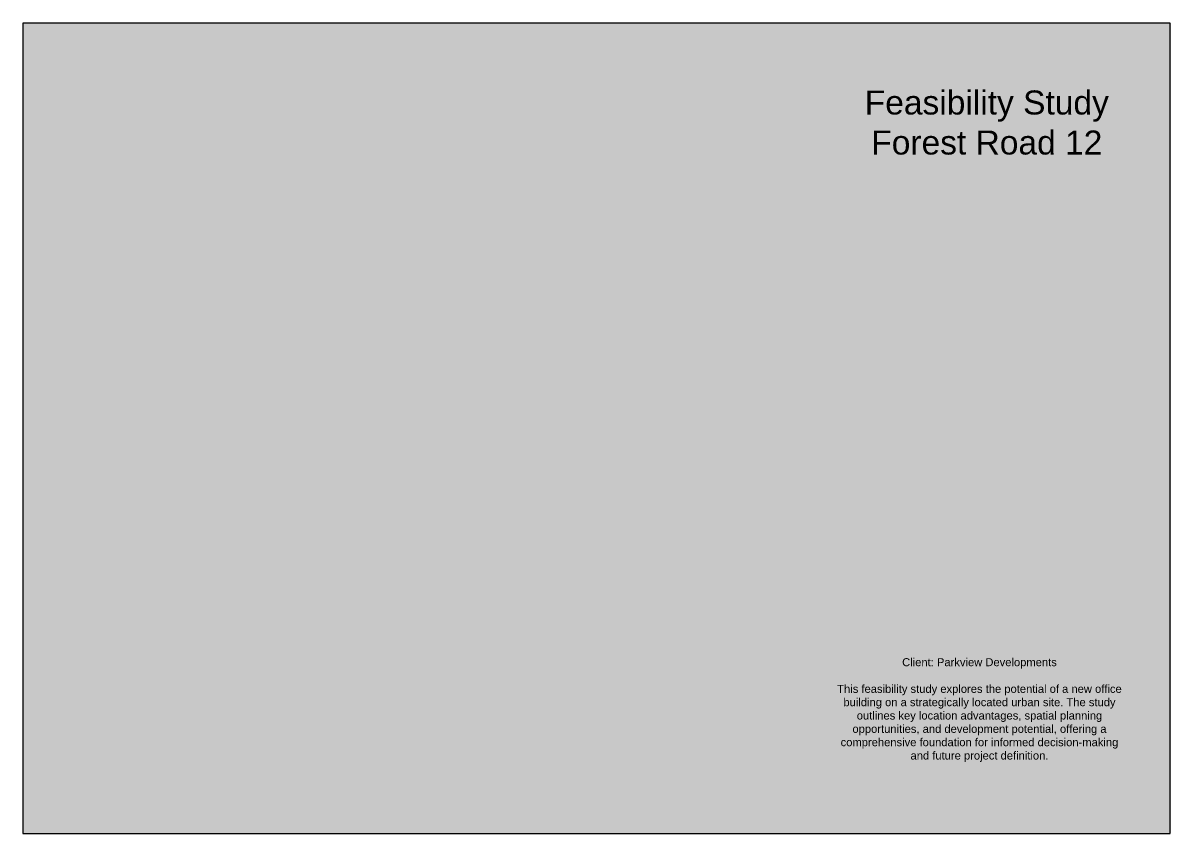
# Model space of a CAD drawing. Header units: metres. Extents: x 183920 to 185578, y 20757 to 21440.
# Drawn here: x 184167.8 to 184613.6, y 21122.5 to 21437.9 of the extents above; entities that cross this region are included whole.
import ezdxf

# ---------------------------------------------------------------- set-up
doc = ezdxf.new("R2010")
doc.units = ezdxf.units.M
doc.linetypes.add('Page Lines', pattern=[0])
doc.layers.add('Zoning', color=7, linetype='Continuous', true_color=0x47d2e2)
doc.styles.add('Default text', font='', dxfattribs={"height": 0.03})
doc.styles.add('Style_1', font='', dxfattribs={"height": 0.009})
doc.styles.add('Style_13', font='', dxfattribs={"height": 0.003})
doc.styles.add('Style_8', font='', dxfattribs={"height": 0.002016})
doc.styles.get('Default text').set_extended_font_data('arial')
doc.styles.get('Style_1').set_extended_font_data('arial')
doc.styles.get('Style_13').set_extended_font_data('arial')
doc.styles.get('Style_8').set_extended_font_data('arial')

# ---------------------------------------------------------------- blocks, each defined once
blk = doc.blocks.new('ScaledText_24')
at = {"layer": 'Zoning', "insert": (2.27166, 0.49254), "char_height": 0.003, "width": 0.1068141, "attachment_point": 5, "style": 'Style_13'}
blk.add_mtext('Client: Parkview Developments\\P\\PThis feasibility study explores the potential of a new office building on a strategically located urban site. The study outlines key location advantages, spatial planning opportunities, and development potential, offering a comprehensive foundation for informed decision-making and future project definition.', dxfattribs=at)
blk = doc.blocks.new('ScaledText_54')
at = {"layer": 'Zoning', "insert": (45.744, 27.014), "char_height": 0.03, "width": 0.03068, "attachment_point": 4, "style": 'Default text'}
blk.add_mtext('1', dxfattribs=at)
blk = doc.blocks.new('ScaledText_83')
at = {"layer": 'Zoning', "insert": (2.277, 0.47976), "char_height": 0.009, "width": 0.1203252, "attachment_point": 5, "style": 'Style_1'}
blk.add_mtext('Feasibility Study\\PForest Road 12', dxfattribs=at)
blk = doc.blocks.new('ScaledText_88')
at = {"layer": 'Zoning', "insert": (-39.441, 99.378), "char_height": 0.00202, "width": 0.45638, "attachment_point": 2, "style": 'Style_8'}
blk.add_mtext('FF', dxfattribs=at)
blk = doc.blocks.new('Group 6_1')
at = {"layer": 'Zoning', "transparency": 33554483}
for points in [[(184115.57, 21124.81), (184561.05, 21124.81), (184561.05, 21439.4), (184115.57, 21439.4), (184115.57, 21124.81)], [(184122.51, 21132.76), (184554.11, 21132.76), (184554.11, 21431.44), (184122.51, 21431.44), (184122.51, 21132.76)], [(184417.51, 21132.76), (184554.11, 21132.76), (184554.11, 21431.44), (184417.51, 21431.44), (184417.51, 21132.76)]]:
    blk.add_hatch(color=256, dxfattribs=at).paths.add_polyline_path(points, flags=0)
at = {"layer": 'Zoning', "linetype": 'Page Lines'}
blk.add_lwpolyline([(184115.27, 21124.59), (184560.77, 21124.59), (184560.77, 21439.3), (184115.27, 21439.3), (184115.27, 21124.59)], close=True, dxfattribs=at)
at = {"layer": 'Zoning'}
for name, p, xscale, yscale in [('ScaledText_83', (182131.55, 20903.86), 1035.55616123783, 1035.55616123783), ('ScaledText_54', (184093.55, 21122.66), 8.186727539478332, 8.186727539478332), ('ScaledText_24', (182134.24, 20662.52), 1035.556161237826, 1035.556161237826)]:
    blk.add_blockref(name, p, dxfattribs=dict(at, xscale=xscale, yscale=yscale))
at = {"layer": 'Zoning', "xscale": 8.186727539477253, "yscale": 8.186727539477253, "rotation": 339.2}
blk.add_blockref('ScaledText_88', (184327.52, 20248.85), dxfattribs=at)

msp = doc.modelspace()

# ---------------------------------------------------------------- block references
at = {"layer": 'Zoning'}
msp.add_blockref('Group 6_1', (52.54, -1.5), dxfattribs=at)

doc.saveas('drawing.dxf')
